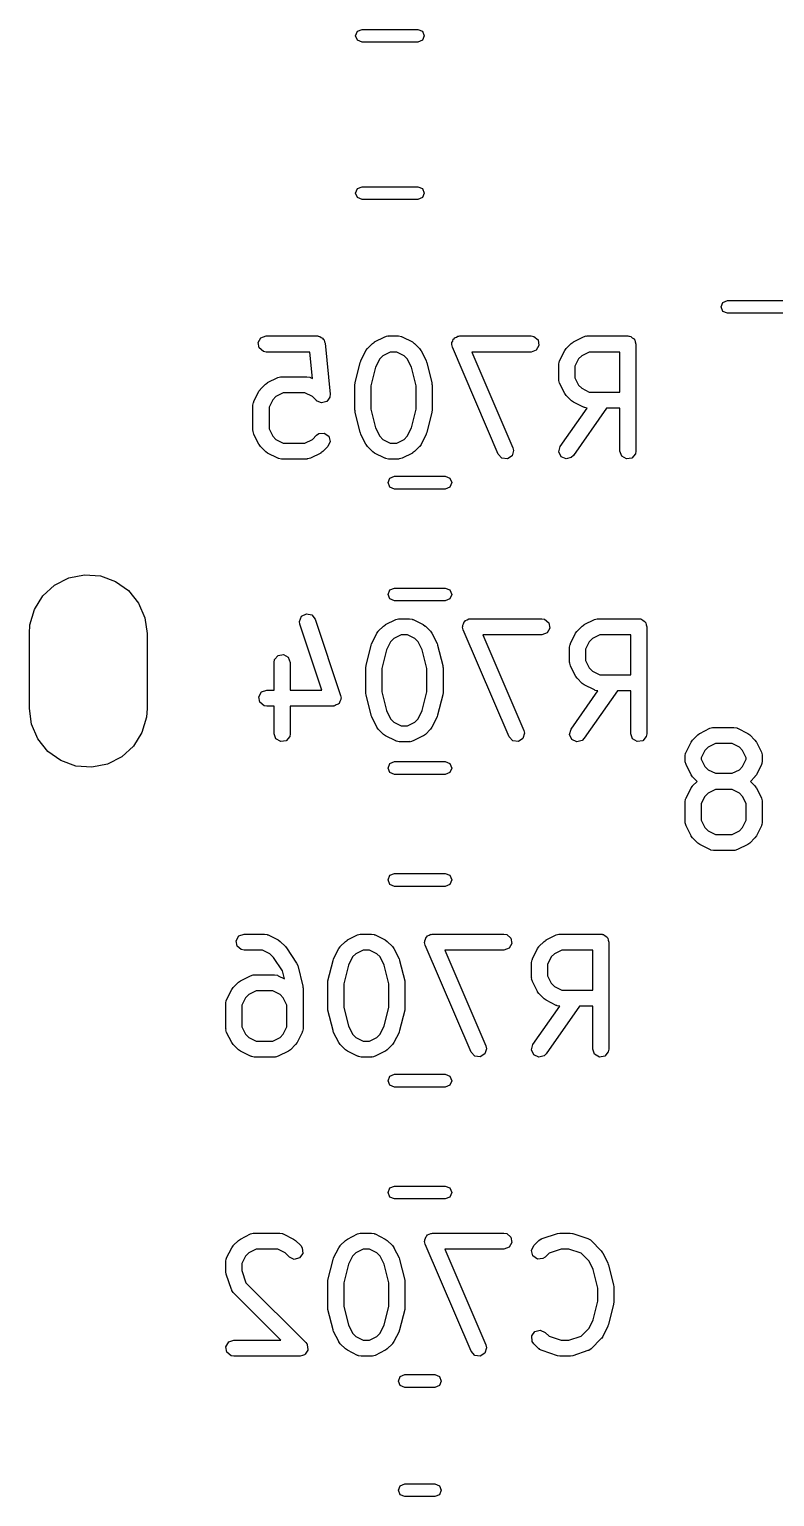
# Model space of a CAD drawing. Extents: x 109 to 192, y -153 to -42.
# Drawn here: x 133.79 to 140.76, y -129.75 to -116.05 of the extents above; entities that cross this region are included whole.
import ezdxf

# ---------------------------------------------------------------- set-up
doc = ezdxf.new("R2010")
doc.units = 0
doc.layers.add('BLACK', color=7, linetype='CONTINUOUS')

msp = doc.modelspace()

# ---------------------------------------------------------------- linework, layer by layer
at = {"layer": 'BLACK', "linetype": 'CONTINUOUS'}
for p, q in [((136.839, -116.105), (136.856, -116.063)), ((136.856, -116.147), (136.839, -116.105)), ((136.856, -116.063), (136.899, -116.045)), ((136.899, -116.045), (137.421, -116.045)), ((137.421, -116.045), (137.464, -116.063)), ((137.464, -116.063), (137.481, -116.105)), ((137.481, -116.105), (137.464, -116.147)), ((136.899, -116.165), (136.856, -116.147)), ((137.421, -116.165), (136.899, -116.165)), ((137.464, -116.147), (137.421, -116.165)), ((136.839, -117.575), (136.856, -117.533)), ((136.856, -117.617), (136.839, -117.575)), ((136.856, -117.533), (136.899, -117.515)), ((136.899, -117.635), (136.856, -117.617)), ((136.899, -117.515), (137.421, -117.515)), ((137.421, -117.515), (137.464, -117.533)), ((137.464, -117.617), (137.421, -117.635)), ((137.464, -117.533), (137.481, -117.575)), ((137.481, -117.575), (137.464, -117.617)), ((137.421, -117.635), (136.899, -117.635)), ((140.272, -118.596), (140.314, -118.578)), ((140.314, -118.578), (145.714, -118.578)), ((140.254, -118.638), (140.272, -118.596)), ((140.272, -118.68), (140.254, -118.638)), ((140.314, -118.698), (140.272, -118.68)), ((145.714, -118.698), (140.314, -118.698)), ((135.929, -118.972), (135.955, -118.927)), ((135.938, -119.022), (135.929, -118.972)), ((135.955, -118.927), (136.003, -118.91)), ((136.003, -118.91), (136.479, -118.91)), ((136.479, -118.91), (136.483, -118.91)), ((136.483, -118.91), (136.485, -118.91)), ((136.485, -118.91), (136.488, -118.911)), ((136.488, -118.911), (136.505, -118.914)), ((136.505, -118.914), (136.517, -118.925)), ((136.517, -118.925), (136.531, -118.931)), ((136.531, -118.931), (136.536, -118.941)), ((136.536, -118.941), (136.544, -118.947)), ((136.544, -118.947), (136.547, -118.963)), ((136.547, -118.963), (136.554, -118.977)), ((136.554, -118.977), (136.601, -119.454)), ((136.95, -119.027), (136.998, -118.979)), ((136.998, -118.979), (137.016, -118.967)), ((137.016, -118.967), (137.017, -118.965)), ((137.017, -118.965), (137.112, -118.918)), ((137.112, -118.918), (137.137, -118.91)), ((137.137, -118.91), (137.142, -118.911)), ((137.142, -118.911), (137.146, -118.91)), ((137.146, -118.91), (137.241, -118.91)), ((137.241, -118.91), (137.267, -118.914)), ((137.267, -118.914), (137.27, -118.917)), ((137.27, -118.917), (137.275, -118.918)), ((137.275, -118.918), (137.37, -118.965)), ((137.37, -118.965), (137.388, -118.979)), ((137.388, -118.979), (137.389, -118.979)), ((137.389, -118.979), (137.437, -119.027)), ((137.738, -118.989), (137.74, -118.98)), ((137.744, -119.014), (137.738, -118.989)), ((137.739, -118.972), (137.747, -118.957)), ((137.74, -118.98), (137.739, -118.972)), ((137.747, -118.957), (137.752, -118.94)), ((137.752, -118.94), (137.76, -118.935)), ((137.76, -118.935), (137.764, -118.927)), ((137.764, -118.927), (137.781, -118.921)), ((137.781, -118.921), (137.795, -118.912)), ((137.795, -118.912), (137.804, -118.913)), ((137.804, -118.913), (137.812, -118.91)), ((137.812, -118.91), (138.479, -118.91)), ((138.479, -118.91), (138.505, -118.914)), ((138.505, -118.914), (138.544, -118.947)), ((138.544, -118.947), (138.553, -118.998)), ((138.807, -119.027), (138.855, -118.979)), ((138.855, -118.979), (138.873, -118.967)), ((138.873, -118.967), (138.874, -118.965)), ((138.874, -118.965), (138.969, -118.918)), ((138.969, -118.918), (138.994, -118.91)), ((138.994, -118.91), (138.999, -118.911)), ((138.999, -118.911), (139.003, -118.91)), ((139.003, -118.91), (139.384, -118.91)), ((139.384, -118.91), (139.394, -118.911)), ((139.394, -118.911), (139.397, -118.911)), ((139.397, -118.911), (139.4, -118.913)), ((139.4, -118.913), (139.41, -118.914)), ((139.41, -118.914), (139.424, -118.927)), ((139.424, -118.927), (139.441, -118.937)), ((139.441, -118.937), (139.444, -118.943)), ((139.444, -118.943), (139.449, -118.947)), ((139.449, -118.947), (139.452, -118.966)), ((139.452, -118.966), (139.459, -118.985)), ((139.459, -118.985), (139.459, -119.985)), ((135.977, -119.055), (135.938, -119.022)), ((136.003, -119.06), (135.977, -119.055)), ((136.411, -119.06), (136.003, -119.06)), ((136.436, -119.308), (136.411, -119.06)), ((136.888, -119.142), (136.936, -119.046)), ((136.936, -119.046), (136.949, -119.028)), ((136.949, -119.028), (136.95, -119.027)), ((137.065, -119.124), (137.026, -119.201)), ((137.095, -119.094), (137.065, -119.124)), ((137.163, -119.06), (137.095, -119.094)), ((137.223, -119.06), (137.163, -119.06)), ((137.292, -119.094), (137.223, -119.06)), ((137.322, -119.124), (137.292, -119.094)), ((137.361, -119.201), (137.322, -119.124)), ((137.437, -119.027), (137.45, -119.045)), ((137.45, -119.045), (137.451, -119.046)), ((137.451, -119.046), (137.499, -119.142)), ((138.172, -120.014), (137.744, -119.014)), ((138.479, -119.06), (137.926, -119.06)), ((137.926, -119.06), (138.31, -119.955)), ((138.527, -119.042), (138.479, -119.06)), ((138.553, -118.998), (138.527, -119.042)), ((138.745, -119.142), (138.793, -119.046)), ((138.793, -119.046), (138.806, -119.028)), ((138.806, -119.028), (138.807, -119.027)), ((138.922, -119.124), (138.887, -119.193)), ((138.952, -119.094), (138.922, -119.124)), ((139.021, -119.06), (138.952, -119.094)), ((139.309, -119.06), (139.021, -119.06)), ((139.309, -119.434), (139.309, -119.06)), ((136.835, -119.348), (136.883, -119.157)), ((136.883, -119.157), (136.888, -119.145)), ((136.888, -119.145), (136.888, -119.142)), ((137.026, -119.201), (136.983, -119.375)), ((137.404, -119.375), (137.361, -119.201)), ((137.499, -119.142), (137.502, -119.154)), ((137.502, -119.154), (137.504, -119.157)), ((137.504, -119.157), (137.552, -119.348)), ((138.737, -119.175), (138.742, -119.15)), ((138.737, -119.318), (138.737, -119.175)), ((138.742, -119.15), (138.745, -119.146)), ((138.745, -119.146), (138.745, -119.142)), ((138.887, -119.193), (138.887, -119.3)), ((135.95, -119.408), (135.998, -119.36)), ((135.998, -119.36), (136.016, -119.347)), ((136.016, -119.347), (136.017, -119.346)), ((136.017, -119.346), (136.112, -119.299)), ((136.112, -119.299), (136.137, -119.291)), ((136.137, -119.291), (136.142, -119.292)), ((136.142, -119.292), (136.146, -119.291)), ((136.146, -119.291), (136.384, -119.291)), ((136.384, -119.291), (136.41, -119.295)), ((136.41, -119.295), (136.413, -119.298)), ((136.413, -119.298), (136.417, -119.299)), ((136.417, -119.299), (136.436, -119.308)), ((136.833, -119.366), (136.835, -119.351)), ((136.833, -119.604), (136.833, -119.366)), ((136.835, -119.351), (136.835, -119.348)), ((136.983, -119.375), (136.983, -119.595)), ((137.404, -119.595), (137.404, -119.375)), ((137.552, -119.348), (137.553, -119.362)), ((137.553, -119.362), (137.554, -119.366)), ((137.554, -119.366), (137.554, -119.604)), ((138.739, -119.322), (138.737, -119.318)), ((138.738, -119.327), (138.739, -119.322)), ((138.745, -119.352), (138.738, -119.327)), ((138.793, -119.447), (138.745, -119.352)), ((138.887, -119.3), (138.922, -119.369)), ((138.922, -119.369), (138.952, -119.399)), ((138.952, -119.399), (139.021, -119.434)), ((135.88, -119.556), (135.885, -119.531)), ((135.885, -119.531), (135.888, -119.527)), ((135.888, -119.523), (135.936, -119.427)), ((135.888, -119.527), (135.888, -119.523)), ((135.936, -119.427), (135.949, -119.409)), ((135.949, -119.409), (135.95, -119.408)), ((136.065, -119.505), (136.03, -119.574)), ((136.095, -119.475), (136.065, -119.505)), ((136.163, -119.441), (136.095, -119.475)), ((136.366, -119.441), (136.163, -119.441)), ((136.435, -119.475), (136.366, -119.441)), ((136.474, -119.514), (136.435, -119.475)), ((136.474, -119.515), (136.474, -119.514)), ((136.474, -119.514), (136.474, -119.514)), ((136.497, -119.525), (136.474, -119.515)), ((136.52, -119.536), (136.497, -119.525)), ((136.521, -119.536), (136.52, -119.536)), ((136.545, -119.529), (136.521, -119.536)), ((136.521, -119.536), (136.521, -119.536)), ((136.57, -119.522), (136.545, -119.529)), ((136.571, -119.522), (136.57, -119.522)), ((136.57, -119.522), (136.57, -119.522)), ((136.585, -119.501), (136.571, -119.522)), ((136.599, -119.48), (136.585, -119.501)), ((136.601, -119.454), (136.599, -119.479)), ((136.599, -119.479), (136.599, -119.48)), ((136.599, -119.48), (136.599, -119.48)), ((138.794, -119.448), (138.793, -119.447)), ((138.807, -119.466), (138.794, -119.448)), ((138.855, -119.514), (138.807, -119.466)), ((138.856, -119.515), (138.855, -119.514)), ((138.874, -119.528), (138.856, -119.515)), ((138.969, -119.576), (138.874, -119.528)), ((139.021, -119.434), (139.309, -119.434)), ((135.88, -119.794), (135.88, -119.556)), ((136.03, -119.574), (136.03, -119.777)), ((136.834, -119.607), (136.833, -119.604)), ((136.835, -119.622), (136.834, -119.607)), ((136.883, -119.812), (136.835, -119.622)), ((136.983, -119.595), (137.026, -119.768)), ((137.361, -119.768), (137.404, -119.595)), ((137.552, -119.622), (137.504, -119.812)), ((137.554, -119.604), (137.552, -119.619)), ((137.552, -119.619), (137.552, -119.622)), ((138.751, -119.942), (139.002, -119.583)), ((139.185, -119.584), (138.874, -120.028)), ((138.974, -119.576), (138.969, -119.576)), ((138.977, -119.579), (138.974, -119.576)), ((139.002, -119.583), (138.977, -119.579)), ((139.309, -119.584), (139.185, -119.584)), ((139.309, -119.985), (139.309, -119.584)), ((135.882, -119.799), (135.88, -119.794)), ((135.881, -119.803), (135.882, -119.799)), ((135.888, -119.828), (135.881, -119.803)), ((136.03, -119.777), (136.065, -119.845)), ((136.885, -119.815), (136.883, -119.812)), ((136.888, -119.828), (136.885, -119.815)), ((137.026, -119.768), (137.065, -119.845)), ((137.322, -119.845), (137.361, -119.768)), ((137.504, -119.812), (137.499, -119.824)), ((135.936, -119.923), (135.888, -119.828)), ((135.937, -119.924), (135.936, -119.923)), ((135.95, -119.943), (135.937, -119.924)), ((135.998, -119.99), (135.95, -119.943)), ((136.065, -119.845), (136.095, -119.876)), ((136.095, -119.876), (136.163, -119.91)), ((136.163, -119.91), (136.366, -119.91)), ((136.366, -119.91), (136.435, -119.876)), ((136.435, -119.876), (136.474, -119.837)), ((136.474, -119.837), (136.495, -119.822)), ((136.495, -119.822), (136.546, -119.817)), ((136.58, -119.943), (136.532, -119.99)), ((136.546, -119.817), (136.588, -119.847)), ((136.601, -119.896), (136.58, -119.943)), ((136.588, -119.847), (136.601, -119.896)), ((136.936, -119.923), (136.888, -119.828)), ((136.937, -119.924), (136.936, -119.923)), ((136.95, -119.943), (136.937, -119.924)), ((136.998, -119.99), (136.95, -119.943)), ((137.065, -119.845), (137.095, -119.876)), ((137.095, -119.876), (137.163, -119.91)), ((137.163, -119.91), (137.223, -119.91)), ((137.223, -119.91), (137.292, -119.876)), ((137.292, -119.876), (137.322, -119.845)), ((137.437, -119.943), (137.389, -119.99)), ((137.438, -119.941), (137.437, -119.943)), ((137.451, -119.923), (137.438, -119.941)), ((137.499, -119.828), (137.451, -119.923)), ((137.499, -119.824), (137.499, -119.828)), ((138.738, -119.991), (138.751, -119.942)), ((135.999, -119.991), (135.998, -119.99)), ((136.017, -120.004), (135.999, -119.991)), ((136.112, -120.052), (136.017, -120.004)), ((136.117, -120.052), (136.112, -120.052)), ((136.12, -120.055), (136.117, -120.052)), ((136.146, -120.06), (136.12, -120.055)), ((136.384, -120.06), (136.146, -120.06)), ((136.388, -120.058), (136.384, -120.06)), ((136.392, -120.059), (136.388, -120.058)), ((136.417, -120.052), (136.392, -120.059)), ((136.513, -120.004), (136.417, -120.052)), ((136.514, -120.003), (136.513, -120.004)), ((136.532, -119.99), (136.514, -120.003)), ((136.999, -119.991), (136.998, -119.99)), ((137.017, -120.004), (136.999, -119.991)), ((137.112, -120.052), (137.017, -120.004)), ((137.117, -120.052), (137.112, -120.052)), ((137.12, -120.055), (137.117, -120.052)), ((137.146, -120.06), (137.12, -120.055)), ((137.241, -120.06), (137.146, -120.06)), ((137.245, -120.058), (137.241, -120.06)), ((137.25, -120.059), (137.245, -120.058)), ((137.275, -120.052), (137.25, -120.059)), ((137.37, -120.004), (137.275, -120.052)), ((137.371, -120.003), (137.37, -120.004)), ((137.389, -119.99), (137.371, -120.003)), ((138.207, -120.052), (138.172, -120.014)), ((138.258, -120.058), (138.207, -120.052)), ((138.301, -120.03), (138.258, -120.058)), ((138.316, -119.981), (138.301, -120.03)), ((138.31, -119.955), (138.316, -119.981)), ((138.759, -120.038), (138.738, -119.991)), ((138.806, -120.059), (138.759, -120.038)), ((138.855, -120.046), (138.806, -120.059)), ((138.874, -120.028), (138.855, -120.046)), ((139.326, -120.033), (139.309, -119.985)), ((139.371, -120.059), (139.326, -120.033)), ((139.421, -120.05), (139.371, -120.059)), ((139.454, -120.01), (139.421, -120.05)), ((139.459, -119.985), (139.454, -120.01)), ((137.16, -120.237), (137.202, -120.22)), ((137.202, -120.22), (137.677, -120.22)), ((137.677, -120.22), (137.719, -120.237)), ((137.142, -120.28), (137.16, -120.237)), ((137.16, -120.322), (137.142, -120.28)), ((137.202, -120.34), (137.16, -120.322)), ((137.677, -120.34), (137.202, -120.34)), ((137.719, -120.322), (137.677, -120.34)), ((137.719, -120.237), (137.737, -120.28)), ((137.737, -120.28), (137.719, -120.322)), ((134.026, -121.238), (134.159, -121.171)), ((134.159, -121.171), (134.305, -121.141)), ((134.305, -121.141), (134.454, -121.152)), ((134.454, -121.152), (134.595, -121.203)), ((133.916, -121.339), (134.026, -121.238)), ((134.595, -121.203), (134.717, -121.289)), ((134.717, -121.289), (134.81, -121.405)), ((137.142, -121.325), (137.16, -121.282)), ((137.16, -121.282), (137.202, -121.265)), ((137.202, -121.265), (137.677, -121.265)), ((137.677, -121.265), (137.719, -121.282)), ((137.719, -121.282), (137.737, -121.325)), ((133.838, -121.466), (133.916, -121.339)), ((134.81, -121.405), (134.87, -121.542)), ((137.16, -121.367), (137.142, -121.325)), ((137.202, -121.385), (137.16, -121.367)), ((137.677, -121.385), (137.202, -121.385)), ((137.719, -121.367), (137.677, -121.385)), ((137.737, -121.325), (137.719, -121.367)), ((133.796, -121.61), (133.838, -121.466)), ((134.87, -121.542), (134.89, -121.69)), ((136.315, -121.577), (136.334, -121.529)), ((136.319, -121.602), (136.315, -121.577)), ((136.334, -121.529), (136.379, -121.505)), ((136.379, -121.505), (136.429, -121.515)), ((136.429, -121.515), (136.461, -121.555)), ((136.461, -121.555), (136.699, -122.269)), ((137.119, -121.607), (137.214, -121.559)), ((137.214, -121.559), (137.239, -121.552)), ((137.239, -121.552), (137.243, -121.553)), ((137.243, -121.553), (137.247, -121.551)), ((137.247, -121.551), (137.343, -121.551)), ((137.343, -121.551), (137.368, -121.556)), ((137.368, -121.556), (137.372, -121.559)), ((137.372, -121.559), (137.376, -121.559)), ((137.376, -121.559), (137.471, -121.607)), ((137.84, -121.613), (137.849, -121.598)), ((137.849, -121.598), (137.854, -121.581)), ((137.854, -121.581), (137.861, -121.577)), ((137.861, -121.577), (137.866, -121.569)), ((137.866, -121.569), (137.882, -121.563)), ((137.882, -121.563), (137.897, -121.553)), ((137.897, -121.553), (137.906, -121.554)), ((137.906, -121.554), (137.914, -121.551)), ((137.914, -121.551), (138.581, -121.551)), ((138.581, -121.551), (138.606, -121.556)), ((138.606, -121.556), (138.646, -121.589)), ((138.646, -121.589), (138.655, -121.639)), ((138.976, -121.607), (139.071, -121.559)), ((139.071, -121.559), (139.096, -121.552)), ((139.096, -121.552), (139.1, -121.553)), ((139.1, -121.553), (139.105, -121.551)), ((139.105, -121.551), (139.485, -121.551)), ((139.485, -121.551), (139.495, -121.553)), ((139.495, -121.553), (139.499, -121.553)), ((139.499, -121.553), (139.501, -121.554)), ((139.501, -121.554), (139.511, -121.556)), ((139.511, -121.556), (139.526, -121.568)), ((139.526, -121.568), (139.543, -121.578)), ((139.543, -121.578), (139.545, -121.585)), ((139.545, -121.585), (139.55, -121.589)), ((139.55, -121.589), (139.554, -121.608)), ((133.79, -121.69), (133.796, -121.61)), ((133.79, -122.39), (133.79, -121.69)), ((134.89, -121.69), (134.89, -122.39)), ((136.524, -122.218), (136.319, -121.602)), ((136.99, -121.783), (137.037, -121.688)), ((137.037, -121.688), (137.051, -121.67)), ((137.051, -121.669), (137.099, -121.621)), ((137.051, -121.67), (137.051, -121.669)), ((137.099, -121.621), (137.117, -121.608)), ((137.117, -121.608), (137.119, -121.607)), ((137.265, -121.701), (137.197, -121.736)), ((137.325, -121.701), (137.265, -121.701)), ((137.393, -121.736), (137.325, -121.701)), ((137.471, -121.607), (137.489, -121.62)), ((137.489, -121.62), (137.491, -121.621)), ((137.491, -121.621), (137.539, -121.669)), ((137.539, -121.669), (137.551, -121.687)), ((137.551, -121.687), (137.553, -121.688)), ((137.553, -121.688), (137.6, -121.783)), ((137.839, -121.631), (137.842, -121.622)), ((137.845, -121.656), (137.839, -121.631)), ((137.842, -121.622), (137.84, -121.613)), ((138.274, -122.656), (137.845, -121.656)), ((138.581, -121.701), (138.028, -121.701)), ((138.028, -121.701), (138.412, -122.597)), ((138.629, -121.684), (138.581, -121.701)), ((138.655, -121.639), (138.629, -121.684)), ((138.847, -121.783), (138.895, -121.688)), ((138.895, -121.688), (138.908, -121.67)), ((138.908, -121.67), (138.909, -121.669)), ((138.909, -121.669), (138.956, -121.621)), ((138.956, -121.621), (138.975, -121.608)), ((138.975, -121.608), (138.976, -121.607)), ((139.122, -121.701), (139.054, -121.736)), ((139.41, -121.701), (139.122, -121.701)), ((139.41, -122.075), (139.41, -121.701)), ((139.554, -121.608), (139.56, -121.626)), ((139.56, -121.626), (139.56, -122.626)), ((136.937, -121.989), (136.984, -121.799)), ((136.984, -121.799), (136.989, -121.787)), ((136.989, -121.787), (136.99, -121.783)), ((137.128, -121.843), (137.084, -122.017)), ((137.166, -121.766), (137.128, -121.843)), ((137.197, -121.736), (137.166, -121.766)), ((137.424, -121.766), (137.393, -121.736)), ((137.462, -121.843), (137.424, -121.766)), ((137.506, -122.017), (137.462, -121.843)), ((137.6, -121.783), (137.604, -121.796)), ((137.604, -121.796), (137.606, -121.799)), ((137.606, -121.799), (137.653, -121.989)), ((138.839, -121.817), (138.844, -121.791)), ((138.839, -121.96), (138.839, -121.817)), ((138.844, -121.791), (138.846, -121.788)), ((138.846, -121.788), (138.847, -121.783)), ((139.023, -121.766), (138.989, -121.835)), ((138.989, -121.835), (138.989, -121.942)), ((139.054, -121.736), (139.023, -121.766)), ((136.077, -121.96), (136.082, -121.934)), ((136.077, -122.218), (136.077, -121.96)), ((136.082, -121.934), (136.115, -121.895)), ((136.115, -121.895), (136.165, -121.886)), ((136.165, -121.886), (136.21, -121.912)), ((136.21, -121.912), (136.227, -121.96)), ((136.227, -121.96), (136.227, -122.218)), ((136.934, -122.007), (136.937, -121.993)), ((136.934, -122.245), (136.934, -122.007)), ((136.937, -121.993), (136.937, -121.989)), ((137.653, -121.989), (137.655, -122.004)), ((137.655, -122.004), (137.656, -122.007)), ((137.656, -122.007), (137.656, -122.245)), ((138.841, -121.964), (138.839, -121.96)), ((138.84, -121.968), (138.841, -121.964)), ((138.847, -121.993), (138.84, -121.968)), ((138.895, -122.088), (138.847, -121.993)), ((138.989, -121.942), (139.023, -122.011)), ((137.084, -122.017), (137.084, -122.236)), ((137.506, -122.236), (137.506, -122.017)), ((138.896, -122.09), (138.895, -122.088)), ((138.909, -122.108), (138.896, -122.09)), ((138.956, -122.156), (138.909, -122.108)), ((139.023, -122.011), (139.054, -122.041)), ((139.054, -122.041), (139.122, -122.075)), ((139.122, -122.075), (139.41, -122.075)), ((135.935, -122.28), (135.961, -122.236)), ((135.944, -122.331), (135.935, -122.28)), ((135.961, -122.236), (136.009, -122.218)), ((136.009, -122.218), (136.077, -122.218)), ((136.227, -122.218), (136.524, -122.218)), ((136.699, -122.269), (136.703, -122.295)), ((136.935, -122.249), (136.934, -122.245)), ((136.937, -122.264), (136.935, -122.249)), ((136.984, -122.454), (136.937, -122.264)), ((137.084, -122.236), (137.128, -122.41)), ((137.462, -122.41), (137.506, -122.236)), ((137.653, -122.264), (137.606, -122.454)), ((137.656, -122.245), (137.653, -122.26)), ((137.653, -122.26), (137.653, -122.264)), ((138.853, -122.583), (139.103, -122.225)), ((138.958, -122.156), (138.956, -122.156)), ((138.976, -122.17), (138.958, -122.156)), ((139.286, -122.225), (138.975, -122.669)), ((139.071, -122.217), (138.976, -122.17)), ((139.075, -122.218), (139.071, -122.217)), ((139.079, -122.221), (139.075, -122.218)), ((139.103, -122.225), (139.079, -122.221)), ((139.41, -122.225), (139.286, -122.225)), ((139.41, -122.626), (139.41, -122.225)), ((133.81, -122.538), (133.79, -122.39)), ((134.89, -122.39), (134.884, -122.47)), ((135.984, -122.364), (135.944, -122.331)), ((136.009, -122.368), (135.984, -122.364)), ((136.077, -122.368), (136.009, -122.368)), ((136.077, -122.626), (136.077, -122.368)), ((136.628, -122.368), (136.227, -122.368)), ((136.227, -122.368), (136.227, -122.626)), ((136.634, -122.366), (136.628, -122.368)), ((136.639, -122.367), (136.634, -122.366)), ((136.657, -122.357), (136.639, -122.367)), ((136.677, -122.35), (136.657, -122.357)), ((136.679, -122.346), (136.677, -122.35)), ((136.684, -122.343), (136.679, -122.346)), ((136.692, -122.324), (136.684, -122.343)), ((136.702, -122.306), (136.692, -122.324)), ((136.703, -122.295), (136.701, -122.3)), ((136.701, -122.3), (136.702, -122.306)), ((137.128, -122.41), (137.166, -122.487)), ((137.424, -122.487), (137.462, -122.41)), ((133.87, -122.675), (133.81, -122.538)), ((134.884, -122.47), (134.842, -122.614)), ((136.986, -122.457), (136.984, -122.454)), ((136.99, -122.469), (136.986, -122.457)), ((137.037, -122.565), (136.99, -122.469)), ((137.166, -122.487), (137.197, -122.517)), ((137.197, -122.517), (137.265, -122.551)), ((137.265, -122.551), (137.325, -122.551)), ((137.325, -122.551), (137.393, -122.517)), ((137.393, -122.517), (137.424, -122.487)), ((137.6, -122.469), (137.553, -122.565)), ((137.601, -122.466), (137.6, -122.469)), ((137.606, -122.454), (137.601, -122.466)), ((133.963, -122.791), (133.87, -122.675)), ((134.842, -122.614), (134.764, -122.741)), ((136.095, -122.675), (136.077, -122.626)), ((136.139, -122.7), (136.095, -122.675)), ((136.19, -122.691), (136.139, -122.7)), ((136.223, -122.652), (136.19, -122.691)), ((136.227, -122.626), (136.223, -122.652)), ((137.039, -122.566), (137.037, -122.565)), ((137.051, -122.584), (137.039, -122.566)), ((137.099, -122.632), (137.051, -122.584)), ((137.101, -122.632), (137.099, -122.632)), ((137.119, -122.646), (137.101, -122.632)), ((137.214, -122.693), (137.119, -122.646)), ((137.218, -122.694), (137.214, -122.693)), ((137.222, -122.697), (137.218, -122.694)), ((137.376, -122.693), (137.351, -122.701)), ((137.471, -122.646), (137.376, -122.693)), ((137.473, -122.645), (137.471, -122.646)), ((137.491, -122.632), (137.473, -122.645)), ((137.539, -122.584), (137.491, -122.632)), ((137.553, -122.565), (137.539, -122.583)), ((137.539, -122.583), (137.539, -122.584)), ((138.309, -122.693), (138.274, -122.656)), ((138.36, -122.699), (138.309, -122.693)), ((138.403, -122.671), (138.36, -122.699)), ((138.418, -122.622), (138.403, -122.671)), ((138.412, -122.597), (138.418, -122.622)), ((138.839, -122.633), (138.853, -122.583)), ((138.861, -122.679), (138.839, -122.633)), ((138.908, -122.701), (138.861, -122.679)), ((138.957, -122.688), (138.908, -122.701)), ((138.975, -122.669), (138.957, -122.688)), ((139.428, -122.675), (139.41, -122.626)), ((139.472, -122.7), (139.428, -122.675)), ((139.523, -122.691), (139.472, -122.7)), ((139.556, -122.652), (139.523, -122.691)), ((139.56, -122.626), (139.556, -122.652)), ((139.974, -122.704), (139.988, -122.686)), ((139.988, -122.685), (140.036, -122.637)), ((139.988, -122.686), (139.988, -122.685)), ((140.036, -122.637), (140.054, -122.624)), ((140.054, -122.624), (140.056, -122.623)), ((140.056, -122.623), (140.151, -122.575)), ((140.151, -122.575), (140.176, -122.568)), ((140.176, -122.568), (140.18, -122.569)), ((140.18, -122.569), (140.184, -122.567)), ((140.184, -122.567), (140.375, -122.567)), ((140.375, -122.567), (140.401, -122.572)), ((140.401, -122.572), (140.404, -122.575)), ((140.404, -122.575), (140.408, -122.575)), ((140.408, -122.575), (140.504, -122.623)), ((140.504, -122.623), (140.522, -122.636)), ((140.522, -122.636), (140.523, -122.637)), ((140.523, -122.637), (140.571, -122.685)), ((140.571, -122.685), (140.584, -122.703)), ((134.085, -122.877), (133.963, -122.791)), ((134.764, -122.741), (134.654, -122.842)), ((137.247, -122.701), (137.222, -122.697)), ((137.343, -122.701), (137.247, -122.701)), ((137.347, -122.7), (137.343, -122.701)), ((137.351, -122.701), (137.347, -122.7)), ((139.919, -122.833), (139.923, -122.807)), ((139.923, -122.807), (139.926, -122.804)), ((139.926, -122.804), (139.927, -122.799)), ((139.927, -122.799), (139.974, -122.704)), ((140.103, -122.782), (140.069, -122.851)), ((140.134, -122.752), (140.103, -122.782)), ((140.202, -122.717), (140.134, -122.752)), ((140.357, -122.717), (140.202, -122.717)), ((140.426, -122.752), (140.357, -122.717)), ((140.456, -122.782), (140.426, -122.752)), ((140.49, -122.851), (140.456, -122.782)), ((140.584, -122.703), (140.585, -122.704)), ((140.585, -122.704), (140.632, -122.799)), ((140.632, -122.799), (140.64, -122.824)), ((140.64, -122.824), (140.639, -122.829)), ((140.639, -122.829), (140.64, -122.833)), ((134.226, -122.928), (134.085, -122.877)), ((134.375, -122.939), (134.226, -122.928)), ((134.521, -122.909), (134.375, -122.939)), ((134.654, -122.842), (134.521, -122.909)), ((137.142, -122.947), (137.16, -122.904)), ((137.16, -122.989), (137.142, -122.947)), ((137.16, -122.904), (137.202, -122.887)), ((137.202, -122.887), (137.677, -122.887)), ((137.677, -122.887), (137.719, -122.904)), ((137.719, -122.904), (137.737, -122.947)), ((137.737, -122.947), (137.719, -122.989)), ((139.919, -122.88), (139.919, -122.833)), ((139.92, -122.885), (139.919, -122.88)), ((139.919, -122.889), (139.92, -122.885)), ((139.927, -122.914), (139.919, -122.889)), ((139.974, -123.009), (139.927, -122.914)), ((140.069, -122.851), (140.069, -122.863)), ((140.069, -122.863), (140.103, -122.931)), ((140.103, -122.931), (140.134, -122.962)), ((140.134, -122.962), (140.202, -122.996)), ((140.357, -122.996), (140.426, -122.962)), ((140.426, -122.962), (140.456, -122.931)), ((140.456, -122.931), (140.49, -122.863)), ((140.49, -122.863), (140.49, -122.851)), ((140.632, -122.914), (140.585, -123.009)), ((140.633, -122.91), (140.632, -122.914)), ((140.636, -122.906), (140.633, -122.91)), ((140.64, -122.88), (140.636, -122.906)), ((140.64, -122.833), (140.64, -122.88)), ((137.202, -123.007), (137.16, -122.989)), ((137.677, -123.007), (137.202, -123.007)), ((137.719, -122.989), (137.677, -123.007)), ((139.976, -123.01), (139.974, -123.009)), ((139.988, -123.029), (139.976, -123.01)), ((140.031, -123.071), (139.988, -123.029)), ((139.988, -123.113), (140.031, -123.071)), ((140.202, -122.996), (140.357, -122.996)), ((140.571, -123.029), (140.529, -123.071)), ((140.529, -123.071), (140.571, -123.113)), ((140.585, -123.009), (140.571, -123.027)), ((140.571, -123.027), (140.571, -123.029)), ((139.919, -123.261), (139.923, -123.236)), ((139.923, -123.236), (139.926, -123.232)), ((139.926, -123.232), (139.927, -123.228)), ((139.927, -123.228), (139.974, -123.133)), ((139.974, -123.133), (139.988, -123.115)), ((139.988, -123.115), (139.988, -123.113)), ((140.103, -123.211), (140.069, -123.279)), ((140.134, -123.18), (140.103, -123.211)), ((140.202, -123.146), (140.134, -123.18)), ((140.357, -123.146), (140.202, -123.146)), ((140.426, -123.18), (140.357, -123.146)), ((140.456, -123.211), (140.426, -123.18)), ((140.49, -123.279), (140.456, -123.211)), ((140.571, -123.113), (140.584, -123.132)), ((140.584, -123.132), (140.585, -123.133)), ((140.585, -123.133), (140.632, -123.228)), ((140.632, -123.228), (140.64, -123.253)), ((139.919, -123.452), (139.919, -123.261)), ((140.069, -123.279), (140.069, -123.434)), ((140.49, -123.434), (140.49, -123.279)), ((140.64, -123.253), (140.639, -123.257)), ((140.639, -123.257), (140.64, -123.261)), ((140.64, -123.261), (140.64, -123.452)), ((139.92, -123.456), (139.919, -123.452)), ((139.919, -123.46), (139.92, -123.456)), ((139.927, -123.485), (139.919, -123.46)), ((139.974, -123.581), (139.927, -123.485)), ((140.069, -123.434), (140.103, -123.503)), ((140.103, -123.503), (140.134, -123.533)), ((140.426, -123.533), (140.456, -123.503)), ((140.456, -123.503), (140.49, -123.434)), ((140.632, -123.485), (140.585, -123.581)), ((140.633, -123.481), (140.632, -123.485)), ((140.636, -123.478), (140.633, -123.481)), ((140.64, -123.452), (140.636, -123.478)), ((139.976, -123.582), (139.974, -123.581)), ((139.988, -123.6), (139.976, -123.582)), ((140.036, -123.648), (139.988, -123.6)), ((140.038, -123.648), (140.036, -123.648)), ((140.056, -123.662), (140.038, -123.648)), ((140.134, -123.533), (140.202, -123.567)), ((140.202, -123.567), (140.357, -123.567)), ((140.357, -123.567), (140.426, -123.533)), ((140.523, -123.648), (140.505, -123.661)), ((140.571, -123.6), (140.523, -123.648)), ((140.585, -123.581), (140.571, -123.599)), ((140.571, -123.599), (140.571, -123.6)), ((140.151, -123.709), (140.056, -123.662)), ((140.155, -123.71), (140.151, -123.709)), ((140.159, -123.713), (140.155, -123.71)), ((140.184, -123.717), (140.159, -123.713)), ((140.375, -123.717), (140.184, -123.717)), ((140.379, -123.716), (140.375, -123.717)), ((140.383, -123.717), (140.379, -123.716)), ((140.408, -123.709), (140.383, -123.717)), ((140.504, -123.662), (140.408, -123.709)), ((140.505, -123.661), (140.504, -123.662)), ((137.142, -123.992), (137.16, -123.949)), ((137.16, -124.034), (137.142, -123.992)), ((137.16, -123.949), (137.202, -123.932)), ((137.202, -124.052), (137.16, -124.034)), ((137.202, -123.932), (137.677, -123.932)), ((137.677, -124.052), (137.202, -124.052)), ((137.677, -123.932), (137.719, -123.949)), ((137.719, -124.034), (137.677, -124.052)), ((137.719, -123.949), (137.737, -123.992)), ((137.737, -123.992), (137.719, -124.034)), ((135.723, -124.56), (135.748, -124.515)), ((135.732, -124.61), (135.723, -124.56)), ((135.771, -124.643), (135.732, -124.61)), ((135.748, -124.515), (135.797, -124.498)), ((135.797, -124.498), (135.987, -124.498)), ((135.987, -124.498), (136.013, -124.502)), ((136.013, -124.502), (136.016, -124.505)), ((136.016, -124.505), (136.021, -124.506)), ((136.021, -124.506), (136.116, -124.553)), ((136.116, -124.553), (136.134, -124.567)), ((136.134, -124.567), (136.135, -124.567)), ((136.135, -124.567), (136.183, -124.615)), ((136.696, -124.615), (136.744, -124.567)), ((136.744, -124.567), (136.762, -124.555)), ((136.762, -124.555), (136.763, -124.553)), ((136.763, -124.553), (136.858, -124.506)), ((136.858, -124.506), (136.883, -124.498)), ((136.883, -124.498), (136.888, -124.499)), ((136.888, -124.499), (136.892, -124.498)), ((136.892, -124.498), (136.987, -124.498)), ((136.987, -124.498), (137.013, -124.502)), ((137.013, -124.502), (137.016, -124.505)), ((137.016, -124.505), (137.021, -124.506)), ((137.021, -124.506), (137.116, -124.553)), ((137.116, -124.553), (137.134, -124.567)), ((137.134, -124.567), (137.135, -124.567)), ((137.135, -124.567), (137.183, -124.615)), ((137.484, -124.577), (137.486, -124.568)), ((137.49, -124.602), (137.484, -124.577)), ((137.485, -124.56), (137.493, -124.545)), ((137.486, -124.568), (137.485, -124.56)), ((137.918, -125.602), (137.49, -124.602)), ((137.493, -124.545), (137.498, -124.528)), ((137.498, -124.528), (137.506, -124.523)), ((137.506, -124.523), (137.51, -124.515)), ((137.51, -124.515), (137.527, -124.509)), ((137.527, -124.509), (137.541, -124.5)), ((137.541, -124.5), (137.55, -124.501)), ((137.55, -124.501), (137.558, -124.498)), ((137.558, -124.498), (138.225, -124.498)), ((138.225, -124.498), (138.251, -124.502)), ((138.251, -124.502), (138.29, -124.535)), ((138.299, -124.586), (138.273, -124.63)), ((138.29, -124.535), (138.299, -124.586)), ((138.553, -124.615), (138.601, -124.567)), ((138.601, -124.567), (138.619, -124.555)), ((138.619, -124.555), (138.62, -124.553)), ((138.62, -124.553), (138.715, -124.506)), ((138.715, -124.506), (138.74, -124.498)), ((138.74, -124.498), (138.745, -124.499)), ((138.745, -124.499), (138.749, -124.498)), ((138.749, -124.498), (139.13, -124.498)), ((139.13, -124.498), (139.14, -124.499)), ((139.14, -124.499), (139.143, -124.499)), ((139.143, -124.499), (139.146, -124.501)), ((139.146, -124.501), (139.156, -124.502)), ((139.156, -124.502), (139.17, -124.515)), ((139.17, -124.515), (139.187, -124.525)), ((139.187, -124.525), (139.19, -124.531)), ((139.19, -124.531), (139.195, -124.535)), ((139.195, -124.535), (139.198, -124.554)), ((139.198, -124.554), (139.205, -124.573)), ((139.205, -124.573), (139.205, -125.573)), ((135.797, -124.648), (135.771, -124.643)), ((135.969, -124.648), (135.797, -124.648)), ((136.038, -124.682), (135.969, -124.648)), ((136.072, -124.716), (136.038, -124.682)), ((136.156, -124.842), (136.072, -124.716)), ((136.183, -124.615), (136.189, -124.624)), ((136.189, -124.624), (136.192, -124.626)), ((136.192, -124.626), (136.288, -124.769)), ((136.581, -124.936), (136.629, -124.745)), ((136.629, -124.745), (136.634, -124.733)), ((136.634, -124.73), (136.682, -124.634)), ((136.634, -124.733), (136.634, -124.73)), ((136.682, -124.634), (136.695, -124.616)), ((136.695, -124.616), (136.696, -124.615)), ((136.811, -124.712), (136.772, -124.789)), ((136.841, -124.682), (136.811, -124.712)), ((136.909, -124.648), (136.841, -124.682)), ((136.969, -124.648), (136.909, -124.648)), ((137.038, -124.682), (136.969, -124.648)), ((137.068, -124.712), (137.038, -124.682)), ((137.107, -124.789), (137.068, -124.712)), ((137.183, -124.615), (137.196, -124.633)), ((137.196, -124.633), (137.197, -124.634)), ((137.197, -124.634), (137.245, -124.73)), ((137.245, -124.73), (137.248, -124.742)), ((137.248, -124.742), (137.25, -124.745)), ((137.25, -124.745), (137.298, -124.936)), ((138.225, -124.648), (137.672, -124.648)), ((137.672, -124.648), (138.056, -125.543)), ((138.273, -124.63), (138.225, -124.648)), ((138.483, -124.763), (138.488, -124.738)), ((138.488, -124.738), (138.491, -124.734)), ((138.491, -124.73), (138.539, -124.634)), ((138.491, -124.734), (138.491, -124.73)), ((138.539, -124.634), (138.552, -124.616)), ((138.552, -124.616), (138.553, -124.615)), ((138.668, -124.712), (138.633, -124.781)), ((138.698, -124.682), (138.668, -124.712)), ((138.767, -124.648), (138.698, -124.682)), ((139.055, -124.648), (138.767, -124.648)), ((139.055, -125.022), (139.055, -124.648)), ((135.763, -124.934), (135.858, -124.887)), ((135.858, -124.887), (135.883, -124.879)), ((135.883, -124.879), (135.888, -124.88)), ((135.888, -124.88), (135.892, -124.879)), ((135.892, -124.879), (136.082, -124.879)), ((136.082, -124.879), (136.108, -124.883)), ((136.108, -124.883), (136.111, -124.886)), ((136.111, -124.886), (136.116, -124.887)), ((136.116, -124.887), (136.174, -124.916)), ((136.174, -124.916), (136.156, -124.842)), ((136.288, -124.769), (136.298, -124.792)), ((136.298, -124.792), (136.298, -124.793)), ((136.298, -124.793), (136.345, -124.983)), ((136.772, -124.789), (136.729, -124.963)), ((137.15, -124.963), (137.107, -124.789)), ((138.483, -124.906), (138.483, -124.763)), ((138.633, -124.781), (138.633, -124.888)), ((138.633, -124.888), (138.668, -124.957)), ((135.634, -125.111), (135.682, -125.015)), ((135.682, -125.015), (135.695, -124.997)), ((135.695, -124.997), (135.696, -124.996)), ((135.696, -124.996), (135.744, -124.948)), ((135.744, -124.948), (135.762, -124.935)), ((135.762, -124.935), (135.763, -124.934)), ((136.345, -124.983), (136.347, -124.998)), ((136.347, -124.998), (136.348, -125.001)), ((136.348, -125.001), (136.348, -125.382)), ((136.579, -124.954), (136.581, -124.939)), ((136.579, -125.192), (136.579, -124.954)), ((136.581, -124.939), (136.581, -124.936)), ((136.729, -124.963), (136.729, -125.183)), ((137.15, -125.183), (137.15, -124.963)), ((137.298, -124.936), (137.299, -124.95)), ((137.299, -124.95), (137.3, -124.954)), ((137.3, -124.954), (137.3, -125.192)), ((138.485, -124.91), (138.483, -124.906)), ((138.484, -124.915), (138.485, -124.91)), ((138.491, -124.94), (138.484, -124.915)), ((138.539, -125.035), (138.491, -124.94)), ((138.668, -124.957), (138.698, -124.987)), ((138.698, -124.987), (138.767, -125.022)), ((138.767, -125.022), (139.055, -125.022)), ((135.626, -125.144), (135.631, -125.119)), ((135.626, -125.382), (135.626, -125.144)), ((135.631, -125.119), (135.634, -125.115)), ((135.634, -125.115), (135.634, -125.111)), ((135.811, -125.093), (135.776, -125.162)), ((135.776, -125.162), (135.776, -125.365)), ((135.841, -125.063), (135.811, -125.093)), ((135.909, -125.029), (135.841, -125.063)), ((136.065, -125.029), (135.909, -125.029)), ((136.133, -125.063), (136.065, -125.029)), ((136.163, -125.093), (136.133, -125.063)), ((136.198, -125.162), (136.163, -125.093)), ((136.198, -125.365), (136.198, -125.162)), ((138.54, -125.036), (138.539, -125.035)), ((138.553, -125.054), (138.54, -125.036)), ((138.601, -125.102), (138.553, -125.054)), ((138.602, -125.103), (138.601, -125.102)), ((138.62, -125.116), (138.602, -125.103)), ((138.715, -125.164), (138.62, -125.116)), ((136.58, -125.195), (136.579, -125.192)), ((136.581, -125.21), (136.58, -125.195)), ((136.629, -125.4), (136.581, -125.21)), ((136.729, -125.183), (136.772, -125.356)), ((137.107, -125.356), (137.15, -125.183)), ((137.298, -125.21), (137.25, -125.4)), ((137.3, -125.192), (137.298, -125.207)), ((137.298, -125.207), (137.298, -125.21)), ((138.497, -125.53), (138.748, -125.171)), ((138.931, -125.172), (138.62, -125.616)), ((138.72, -125.164), (138.715, -125.164)), ((138.723, -125.167), (138.72, -125.164)), ((138.748, -125.171), (138.723, -125.167)), ((139.055, -125.172), (138.931, -125.172)), ((139.055, -125.573), (139.055, -125.172)), ((135.628, -125.387), (135.626, -125.382)), ((135.627, -125.391), (135.628, -125.387)), ((135.634, -125.416), (135.627, -125.391)), ((135.682, -125.511), (135.634, -125.416)), ((135.776, -125.365), (135.811, -125.433)), ((135.811, -125.433), (135.841, -125.464)), ((136.133, -125.464), (136.163, -125.433)), ((136.163, -125.433), (136.198, -125.365)), ((136.34, -125.416), (136.292, -125.511)), ((136.343, -125.408), (136.34, -125.411)), ((136.34, -125.411), (136.34, -125.416)), ((136.348, -125.382), (136.343, -125.408)), ((136.631, -125.403), (136.629, -125.4)), ((136.634, -125.416), (136.631, -125.403)), ((136.682, -125.511), (136.634, -125.416)), ((136.772, -125.356), (136.811, -125.433)), ((136.811, -125.433), (136.841, -125.464)), ((137.038, -125.464), (137.068, -125.433)), ((137.068, -125.433), (137.107, -125.356)), ((137.245, -125.416), (137.197, -125.511)), ((137.25, -125.4), (137.245, -125.412)), ((137.245, -125.412), (137.245, -125.416)), ((135.683, -125.512), (135.682, -125.511)), ((135.696, -125.531), (135.683, -125.512)), ((135.744, -125.578), (135.696, -125.531)), ((135.841, -125.464), (135.909, -125.498)), ((135.909, -125.498), (136.065, -125.498)), ((136.065, -125.498), (136.133, -125.464)), ((136.278, -125.531), (136.231, -125.578)), ((136.279, -125.529), (136.278, -125.531)), ((136.292, -125.511), (136.279, -125.529)), ((136.683, -125.512), (136.682, -125.511)), ((136.696, -125.531), (136.683, -125.512)), ((136.744, -125.578), (136.696, -125.531)), ((136.841, -125.464), (136.909, -125.498)), ((136.909, -125.498), (136.969, -125.498)), ((136.969, -125.498), (137.038, -125.464)), ((137.183, -125.531), (137.135, -125.578)), ((137.184, -125.529), (137.183, -125.531)), ((137.197, -125.511), (137.184, -125.529)), ((138.062, -125.569), (138.047, -125.618)), ((138.056, -125.543), (138.062, -125.569)), ((138.484, -125.579), (138.497, -125.53)), ((139.072, -125.621), (139.055, -125.573)), ((139.205, -125.573), (139.2, -125.598)), ((135.745, -125.579), (135.744, -125.578)), ((135.763, -125.592), (135.745, -125.579)), ((135.858, -125.64), (135.763, -125.592)), ((135.863, -125.64), (135.858, -125.64)), ((135.866, -125.643), (135.863, -125.64)), ((135.892, -125.648), (135.866, -125.643)), ((136.082, -125.648), (135.892, -125.648)), ((136.086, -125.646), (136.082, -125.648)), ((136.091, -125.647), (136.086, -125.646)), ((136.116, -125.64), (136.091, -125.647)), ((136.211, -125.592), (136.116, -125.64)), ((136.212, -125.591), (136.211, -125.592)), ((136.231, -125.578), (136.212, -125.591)), ((136.745, -125.579), (136.744, -125.578)), ((136.763, -125.592), (136.745, -125.579)), ((136.858, -125.64), (136.763, -125.592)), ((136.863, -125.64), (136.858, -125.64)), ((136.866, -125.643), (136.863, -125.64)), ((136.892, -125.648), (136.866, -125.643)), ((136.987, -125.648), (136.892, -125.648)), ((136.991, -125.646), (136.987, -125.648)), ((136.996, -125.647), (136.991, -125.646)), ((137.021, -125.64), (136.996, -125.647)), ((137.116, -125.592), (137.021, -125.64)), ((137.117, -125.591), (137.116, -125.592)), ((137.135, -125.578), (137.117, -125.591)), ((137.953, -125.64), (137.918, -125.602)), ((138.004, -125.646), (137.953, -125.64)), ((138.047, -125.618), (138.004, -125.646)), ((138.505, -125.626), (138.484, -125.579)), ((138.552, -125.647), (138.505, -125.626)), ((138.601, -125.634), (138.552, -125.647)), ((138.62, -125.616), (138.601, -125.634)), ((139.117, -125.647), (139.072, -125.621)), ((139.167, -125.638), (139.117, -125.647)), ((139.2, -125.598), (139.167, -125.638)), ((137.142, -125.868), (137.16, -125.825)), ((137.16, -125.825), (137.202, -125.808)), ((137.202, -125.808), (137.677, -125.808)), ((137.677, -125.808), (137.719, -125.825)), ((137.719, -125.825), (137.737, -125.868)), ((137.16, -125.91), (137.142, -125.868)), ((137.202, -125.928), (137.16, -125.91)), ((137.677, -125.928), (137.202, -125.928)), ((137.719, -125.91), (137.677, -125.928)), ((137.737, -125.868), (137.719, -125.91)), ((137.142, -126.913), (137.16, -126.87)), ((137.16, -126.955), (137.142, -126.913)), ((137.16, -126.87), (137.202, -126.853)), ((137.202, -126.853), (137.677, -126.853)), ((137.677, -126.853), (137.719, -126.87)), ((137.719, -126.87), (137.737, -126.913)), ((137.737, -126.913), (137.719, -126.955)), ((137.202, -126.973), (137.16, -126.955)), ((137.677, -126.973), (137.202, -126.973)), ((137.719, -126.955), (137.677, -126.973)), ((135.744, -127.361), (135.762, -127.349)), ((135.762, -127.349), (135.763, -127.347)), ((135.763, -127.347), (135.858, -127.3)), ((135.858, -127.3), (135.883, -127.292)), ((135.883, -127.292), (135.888, -127.293)), ((135.888, -127.293), (135.892, -127.292)), ((135.892, -127.292), (136.13, -127.292)), ((136.13, -127.292), (136.156, -127.296)), ((136.156, -127.296), (136.159, -127.299)), ((136.159, -127.299), (136.163, -127.3)), ((136.163, -127.3), (136.259, -127.347)), ((136.259, -127.347), (136.277, -127.361)), ((136.744, -127.361), (136.762, -127.349)), ((136.762, -127.349), (136.763, -127.347)), ((136.763, -127.347), (136.858, -127.3)), ((136.858, -127.3), (136.883, -127.292)), ((136.883, -127.292), (136.888, -127.293)), ((136.888, -127.293), (136.892, -127.292)), ((136.892, -127.292), (136.987, -127.292)), ((136.987, -127.292), (137.013, -127.296)), ((137.013, -127.296), (137.016, -127.299)), ((137.016, -127.299), (137.021, -127.3)), ((137.021, -127.3), (137.116, -127.347)), ((137.116, -127.347), (137.134, -127.361)), ((137.485, -127.354), (137.493, -127.339)), ((137.486, -127.362), (137.485, -127.354)), ((137.493, -127.339), (137.498, -127.322)), ((137.498, -127.322), (137.506, -127.317)), ((137.506, -127.317), (137.51, -127.309)), ((137.51, -127.309), (137.527, -127.303)), ((137.527, -127.303), (137.541, -127.294)), ((137.541, -127.294), (137.55, -127.295)), ((137.55, -127.295), (137.558, -127.292)), ((137.558, -127.292), (138.225, -127.292)), ((138.225, -127.292), (138.251, -127.296)), ((138.251, -127.296), (138.29, -127.329)), ((138.29, -127.329), (138.299, -127.38)), ((138.553, -127.361), (138.574, -127.346)), ((138.574, -127.346), (138.579, -127.346)), ((138.579, -127.346), (138.582, -127.343)), ((138.582, -127.343), (138.725, -127.296)), ((138.725, -127.296), (138.747, -127.292)), ((138.747, -127.292), (138.749, -127.292)), ((138.749, -127.292), (138.844, -127.292)), ((138.844, -127.292), (138.866, -127.296)), ((138.866, -127.296), (138.868, -127.296)), ((138.868, -127.296), (139.011, -127.343)), ((139.011, -127.343), (139.034, -127.356)), ((139.034, -127.356), (139.036, -127.359)), ((135.634, -127.524), (135.682, -127.428)), ((135.682, -127.428), (135.695, -127.41)), ((135.695, -127.41), (135.696, -127.409)), ((135.696, -127.409), (135.744, -127.361)), ((135.841, -127.476), (135.811, -127.506)), ((135.909, -127.442), (135.841, -127.476)), ((136.112, -127.442), (135.909, -127.442)), ((136.181, -127.476), (136.112, -127.442)), ((136.22, -127.515), (136.181, -127.476)), ((136.277, -127.361), (136.278, -127.361)), ((136.278, -127.361), (136.326, -127.409)), ((136.345, -127.481), (136.316, -127.523)), ((136.326, -127.409), (136.341, -127.43)), ((136.341, -127.43), (136.345, -127.481)), ((136.634, -127.524), (136.682, -127.428)), ((136.682, -127.428), (136.695, -127.41)), ((136.695, -127.41), (136.696, -127.409)), ((136.696, -127.409), (136.744, -127.361)), ((136.841, -127.476), (136.811, -127.506)), ((136.909, -127.442), (136.841, -127.476)), ((136.969, -127.442), (136.909, -127.442)), ((137.038, -127.476), (136.969, -127.442)), ((137.068, -127.506), (137.038, -127.476)), ((137.134, -127.361), (137.135, -127.361)), ((137.135, -127.361), (137.183, -127.409)), ((137.183, -127.409), (137.196, -127.427)), ((137.196, -127.427), (137.197, -127.428)), ((137.197, -127.428), (137.245, -127.524)), ((137.484, -127.371), (137.486, -127.362)), ((137.49, -127.396), (137.484, -127.371)), ((137.918, -128.396), (137.49, -127.396)), ((138.225, -127.442), (137.672, -127.442)), ((137.672, -127.442), (138.056, -128.337)), ((138.273, -127.424), (138.225, -127.442)), ((138.299, -127.38), (138.273, -127.424)), ((138.484, -127.455), (138.505, -127.409)), ((138.497, -127.505), (138.484, -127.455)), ((138.505, -127.409), (138.553, -127.361)), ((138.647, -127.48), (138.611, -127.515)), ((138.761, -127.442), (138.647, -127.48)), ((138.832, -127.442), (138.761, -127.442)), ((138.947, -127.48), (138.832, -127.442)), ((139.021, -127.554), (138.947, -127.48)), ((139.036, -127.359), (139.04, -127.361)), ((139.04, -127.361), (139.135, -127.457)), ((139.135, -127.457), (139.148, -127.475)), ((139.148, -127.475), (139.149, -127.476)), ((139.149, -127.476), (139.197, -127.571)), ((135.626, -127.557), (135.631, -127.532)), ((135.626, -127.652), (135.626, -127.557)), ((135.631, -127.532), (135.634, -127.528)), ((135.634, -127.528), (135.634, -127.524)), ((135.811, -127.506), (135.776, -127.575)), ((135.776, -127.575), (135.776, -127.64)), ((136.266, -127.537), (136.22, -127.515)), ((136.316, -127.523), (136.266, -127.537)), ((136.581, -127.73), (136.629, -127.539)), ((136.629, -127.539), (136.634, -127.527)), ((136.634, -127.527), (136.634, -127.524)), ((136.772, -127.583), (136.729, -127.757)), ((136.811, -127.506), (136.772, -127.583)), ((137.107, -127.583), (137.068, -127.506)), ((137.15, -127.757), (137.107, -127.583)), ((137.245, -127.524), (137.248, -127.536)), ((137.248, -127.536), (137.25, -127.539)), ((137.25, -127.539), (137.298, -127.73)), ((138.539, -127.534), (138.497, -127.505)), ((138.59, -127.53), (138.539, -127.534)), ((138.611, -127.515), (138.59, -127.53)), ((139.059, -127.631), (139.021, -127.554)), ((139.197, -127.571), (139.201, -127.584)), ((139.201, -127.584), (139.203, -127.587)), ((139.203, -127.587), (139.25, -127.777)), ((135.627, -127.654), (135.626, -127.652)), ((135.63, -127.676), (135.627, -127.654)), ((135.678, -127.819), (135.63, -127.676)), ((135.776, -127.64), (135.814, -127.755)), ((135.814, -127.755), (136.373, -128.314)), ((136.579, -127.748), (136.581, -127.733)), ((136.579, -127.986), (136.579, -127.748)), ((136.581, -127.733), (136.581, -127.73)), ((136.729, -127.757), (136.729, -127.977)), ((137.15, -127.977), (137.15, -127.757)), ((137.298, -127.73), (137.299, -127.744)), ((137.299, -127.744), (137.3, -127.748)), ((137.3, -127.748), (137.3, -127.986)), ((139.102, -127.805), (139.059, -127.631)), ((135.681, -127.823), (135.678, -127.819)), ((135.681, -127.827), (135.681, -127.823)), ((135.696, -127.848), (135.681, -127.827)), ((136.139, -128.292), (135.696, -127.848)), ((139.102, -127.929), (139.102, -127.805)), ((139.25, -127.777), (139.251, -127.792)), ((139.251, -127.792), (139.252, -127.795)), ((139.252, -127.795), (139.252, -127.938)), ((136.58, -127.989), (136.579, -127.986)), ((136.581, -128.004), (136.58, -127.989)), ((136.629, -128.194), (136.581, -128.004)), ((136.729, -127.977), (136.772, -128.15)), ((137.107, -128.15), (137.15, -127.977)), ((137.298, -128.004), (137.25, -128.194)), ((137.3, -127.986), (137.298, -128.001)), ((137.298, -128.001), (137.298, -128.004)), ((139.059, -128.103), (139.102, -127.929)), ((139.25, -127.956), (139.203, -128.147)), ((139.252, -127.938), (139.25, -127.953)), ((139.25, -127.953), (139.25, -127.956)), ((136.772, -128.15), (136.811, -128.227)), ((137.068, -128.227), (137.107, -128.15)), ((138.947, -128.254), (139.021, -128.179)), ((139.021, -128.179), (139.059, -128.103)), ((139.197, -128.162), (139.149, -128.257)), ((139.203, -128.147), (139.197, -128.159)), ((139.197, -128.159), (139.197, -128.162)), ((135.627, -128.354), (135.653, -128.309)), ((135.653, -128.309), (135.701, -128.292)), ((135.701, -128.292), (136.139, -128.292)), ((136.373, -128.314), (136.383, -128.327)), ((136.631, -128.197), (136.629, -128.194)), ((136.634, -128.21), (136.631, -128.197)), ((136.682, -128.305), (136.634, -128.21)), ((136.683, -128.306), (136.682, -128.305)), ((136.696, -128.325), (136.683, -128.306)), ((136.811, -128.227), (136.841, -128.258)), ((136.841, -128.258), (136.909, -128.292)), ((136.909, -128.292), (136.969, -128.292)), ((136.969, -128.292), (137.038, -128.258)), ((137.038, -128.258), (137.068, -128.227)), ((137.197, -128.305), (137.184, -128.323)), ((137.245, -128.21), (137.197, -128.305)), ((137.25, -128.194), (137.245, -128.206)), ((137.245, -128.206), (137.245, -128.21)), ((138.486, -128.252), (138.515, -128.21)), ((138.49, -128.303), (138.486, -128.252)), ((138.505, -128.325), (138.49, -128.303)), ((138.515, -128.21), (138.565, -128.197)), ((138.565, -128.197), (138.611, -128.219)), ((138.611, -128.219), (138.647, -128.254)), ((138.647, -128.254), (138.761, -128.292)), ((138.761, -128.292), (138.832, -128.292)), ((138.832, -128.292), (138.947, -128.254)), ((139.135, -128.277), (139.04, -128.372)), ((139.136, -128.275), (139.135, -128.277)), ((139.149, -128.257), (139.136, -128.275)), ((135.636, -128.404), (135.627, -128.354)), ((135.676, -128.437), (135.636, -128.404)), ((135.701, -128.442), (135.676, -128.437)), ((136.32, -128.442), (135.701, -128.442)), ((136.342, -128.434), (136.32, -128.442)), ((136.363, -128.428), (136.342, -128.434)), ((136.365, -128.425), (136.363, -128.428)), ((136.369, -128.424), (136.365, -128.425)), ((136.38, -128.405), (136.369, -128.424)), ((136.393, -128.386), (136.38, -128.405)), ((136.383, -128.327), (136.385, -128.329)), ((136.385, -128.329), (136.386, -128.331)), ((136.386, -128.331), (136.388, -128.335)), ((136.388, -128.335), (136.39, -128.358)), ((136.39, -128.358), (136.394, -128.38)), ((136.394, -128.38), (136.392, -128.383)), ((136.392, -128.383), (136.393, -128.386)), ((136.744, -128.372), (136.696, -128.325)), ((136.745, -128.373), (136.744, -128.372)), ((136.763, -128.386), (136.745, -128.373)), ((136.858, -128.434), (136.763, -128.386)), ((136.863, -128.434), (136.858, -128.434)), ((136.866, -128.437), (136.863, -128.434)), ((136.892, -128.442), (136.866, -128.437)), ((136.987, -128.442), (136.892, -128.442)), ((136.991, -128.44), (136.987, -128.442)), ((136.996, -128.441), (136.991, -128.44)), ((137.021, -128.434), (136.996, -128.441)), ((137.116, -128.386), (137.021, -128.434)), ((137.117, -128.385), (137.116, -128.386)), ((137.135, -128.372), (137.117, -128.385)), ((137.183, -128.325), (137.135, -128.372)), ((137.184, -128.323), (137.183, -128.325)), ((137.953, -128.434), (137.918, -128.396)), ((138.004, -128.44), (137.953, -128.434)), ((138.047, -128.412), (138.004, -128.44)), ((138.062, -128.363), (138.047, -128.412)), ((138.056, -128.337), (138.062, -128.363)), ((138.553, -128.372), (138.505, -128.325)), ((138.557, -128.374), (138.553, -128.372)), ((138.559, -128.378), (138.557, -128.374)), ((138.582, -128.39), (138.559, -128.378)), ((138.725, -128.438), (138.582, -128.39)), ((138.727, -128.438), (138.725, -128.438)), ((138.749, -128.442), (138.727, -128.438)), ((138.844, -128.442), (138.749, -128.442)), ((138.846, -128.441), (138.844, -128.442)), ((138.868, -128.438), (138.846, -128.441)), ((139.011, -128.39), (138.868, -128.438)), ((139.014, -128.388), (139.011, -128.39)), ((139.019, -128.387), (139.014, -128.388)), ((139.04, -128.372), (139.019, -128.387)), ((137.239, -128.674), (137.256, -128.632)), ((137.256, -128.717), (137.239, -128.674)), ((137.256, -128.632), (137.299, -128.614)), ((137.299, -128.734), (137.256, -128.717)), ((137.299, -128.614), (137.58, -128.614)), ((137.58, -128.614), (137.622, -128.632)), ((137.622, -128.717), (137.58, -128.734)), ((137.622, -128.632), (137.64, -128.674)), ((137.64, -128.674), (137.622, -128.717)), ((137.58, -128.734), (137.299, -128.734)), ((137.239, -129.694), (137.256, -129.652)), ((137.256, -129.652), (137.299, -129.634)), ((137.299, -129.634), (137.58, -129.634)), ((137.58, -129.634), (137.622, -129.652)), ((137.622, -129.652), (137.64, -129.694)), ((137.256, -129.737), (137.239, -129.694)), ((137.299, -129.754), (137.256, -129.737)), ((137.58, -129.754), (137.299, -129.754)), ((137.622, -129.737), (137.58, -129.754)), ((137.64, -129.694), (137.622, -129.737))]:
    msp.add_line(p, q, dxfattribs=at)

doc.saveas('drawing.dxf')
